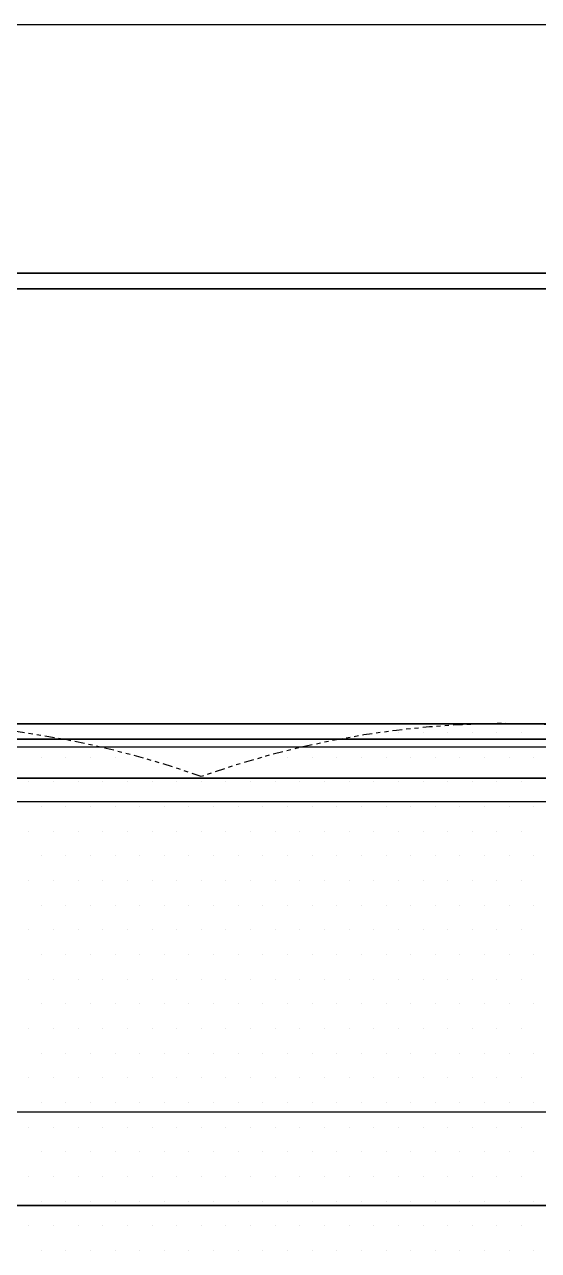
# Model space of a CAD drawing. Extents: x 10 to 414, y 6 to 280.
# Drawn here: x 200.92 to 213.34, y 183.92 to 213.51 of the extents above; entities that cross this region are included whole.
import ezdxf

# ---------------------------------------------------------------- set-up
doc = ezdxf.new("R2010")
doc.units = 0
doc.header["$LTSCALE"] = 5
doc.header["$MEASUREMENT"] = 0
doc.linetypes.add('PHANTOM', pattern=[2.5, 1.25, -0.25, 0.25, -0.25, 0.25, -0.25])
doc.layers.get('0').update_dxf_attribs({"linetype": 'CONTINUOUS'})
for name, color, linetype in [('IURI-1', 12, 'CONTINUOUS'), ('MAN', 3, 'CONTINUOUS'), ('PAVIMENTO', 40, 'CONTINUOUS'), ('QUOTE', 7, 'CONTINUOUS')]:
    doc.layers.add(name, color=color, linetype=linetype)

# ---------------------------------------------------------------- blocks, each defined once
blk = doc.blocks.new('SPF-P16')
at = {"layer": 'IURI-1', "color": 8}
for points in [[(1600, 0), (0, 0), (0, 0, 60), (1600, 0, 60)], [(0, 0, 802.49), (1600, 0, 802.49), (1600, 0, 782.42), (0, 0, 782.42)], [(0, 0, 802.49), (1600, 0, 802.49), (1600, -600, 750), (0, -600, 750)], [(1600, -300), (0, -300), (0, -300, 60), (1600, -300, 60)], [(0, -600, 750), (0, -600, 729.92), (1600, -600, 729.92), (1600, -600, 750)]]:
    blk.add_3dface(points, dxfattribs=at)
at = {"layer": 'IURI-1', "color": 132}
for points in [[(0, 0, 640), (0, 0, 60), (1600, 0, 60), (1600, 0, 640)], [(0, 0, 777.4), (0, 0, 650), (1600, 0, 650), (1600, 0, 777.4)], [(1600, -10, 650), (1600, -10, 640), (10, -10, 640), (10, -10, 650)], [(1600, -290, 650), (1600, -290, 640), (10, -290, 640), (10, -290, 650)], [(0, -300, 640), (0, -300, 60), (1600, -300, 60), (1600, -300, 640)], [(1580, -325, 620), (1580, -305, 620), (20, -305, 620), (20, -325, 620)], [(20, -325, 620), (1580, -325, 620), (1580, -325, 80), (20, -325, 80)], [(1600, -539.85, 650), (1600, -600, 684.84), (0, -600, 684.84), (0, -539.85, 650)], [(1600, -600, 684.84), (1600, -600, 724.9), (0, -600, 724.9), (0, -600, 684.84)]]:
    blk.add_3dface(points, dxfattribs=at)
blk = doc.blocks.new('*X12')
at = {"color": 0}
for p, q in [((127, 603.25), (127, 603.25)), ((142.875, 603.25), (142.875, 603.25)), ((158.75, 603.25), (158.75, 603.25)), ((174.625, 603.25), (174.625, 603.25)), ((190.5, 603.25), (190.5, 603.25)), ((206.375, 603.25), (206.375, 603.25)), ((-103.1875, 587.375), (-103.1875, 587.375)), ((-87.3125, 587.375), (-87.3125, 587.375)), ((-71.4375, 587.375), (-71.4375, 587.375)), ((-55.5625, 587.375), (-55.5625, 587.375)), ((-39.6875, 587.375), (-39.6875, 587.375)), ((39.6875, 587.375), (39.6875, 587.375)), ((55.5625, 587.375), (55.5625, 587.375)), ((71.4375, 587.375), (71.4375, 587.375)), ((87.3125, 587.375), (87.3125, 587.375)), ((103.1875, 587.375), (103.1875, 587.375)), ((119.0625, 587.375), (119.0625, 587.375)), ((134.9375, 587.375), (134.9375, 587.375)), ((150.8125, 587.375), (150.8125, 587.375)), ((166.6875, 587.375), (166.6875, 587.375)), ((182.5625, 587.375), (182.5625, 587.375)), ((198.4375, 587.375), (198.4375, 587.375)), ((214.3125, 587.375), (214.3125, 587.375)), ((-111.125, 571.5), (-111.125, 571.5)), ((-95.25, 571.5), (-95.25, 571.5)), ((-79.375, 571.5), (-79.375, 571.5)), ((-63.5, 571.5), (-63.5, 571.5)), ((-47.625, 571.5), (-47.625, 571.5)), ((-31.75, 571.5), (-31.75, 571.5)), ((-15.875, 571.5), (-15.875, 571.5)), ((0, 571.5), (0, 571.5)), ((15.875, 571.5), (15.875, 571.5)), ((31.75, 571.5), (31.75, 571.5)), ((47.625, 571.5), (47.625, 571.5)), ((63.5, 571.5), (63.5, 571.5)), ((79.375, 571.5), (79.375, 571.5)), ((95.25, 571.5), (95.25, 571.5)), ((111.125, 571.5), (111.125, 571.5)), ((127, 571.5), (127, 571.5)), ((142.875, 571.5), (142.875, 571.5)), ((158.75, 571.5), (158.75, 571.5)), ((174.625, 571.5), (174.625, 571.5)), ((190.5, 571.5), (190.5, 571.5)), ((206.375, 571.5), (206.375, 571.5)), ((-103.1875, 555.625), (-103.1875, 555.625)), ((-87.3125, 555.625), (-87.3125, 555.625)), ((-71.4375, 555.625), (-71.4375, 555.625)), ((-55.5625, 555.625), (-55.5625, 555.625)), ((-39.6875, 555.625), (-39.6875, 555.625)), ((-23.8125, 555.625), (-23.8125, 555.625)), ((-7.9375, 555.625), (-7.9375, 555.625)), ((7.9375, 555.625), (7.9375, 555.625)), ((23.8125, 555.625), (23.8125, 555.625)), ((39.6875, 555.625), (39.6875, 555.625)), ((55.5625, 555.625), (55.5625, 555.625)), ((71.4375, 555.625), (71.4375, 555.625)), ((87.3125, 555.625), (87.3125, 555.625)), ((103.1875, 555.625), (103.1875, 555.625)), ((119.0625, 555.625), (119.0625, 555.625)), ((134.9375, 555.625), (134.9375, 555.625)), ((150.8125, 555.625), (150.8125, 555.625)), ((166.6875, 555.625), (166.6875, 555.625)), ((182.5625, 555.625), (182.5625, 555.625)), ((198.4375, 555.625), (198.4375, 555.625)), ((214.3125, 555.625), (214.3125, 555.625)), ((-111.125, 539.75), (-111.125, 539.75)), ((-95.25, 539.75), (-95.25, 539.75)), ((-79.375, 539.75), (-79.375, 539.75)), ((-63.5, 539.75), (-63.5, 539.75)), ((-47.625, 539.75), (-47.625, 539.75)), ((-31.75, 539.75), (-31.75, 539.75)), ((-15.875, 539.75), (-15.875, 539.75)), ((0, 539.75), (0, 539.75)), ((15.875, 539.75), (15.875, 539.75)), ((31.75, 539.75), (31.75, 539.75)), ((47.625, 539.75), (47.625, 539.75)), ((63.5, 539.75), (63.5, 539.75)), ((79.375, 539.75), (79.375, 539.75)), ((95.25, 539.75), (95.25, 539.75)), ((111.125, 539.75), (111.125, 539.75)), ((127, 539.75), (127, 539.75)), ((142.875, 539.75), (142.875, 539.75)), ((158.75, 539.75), (158.75, 539.75)), ((174.625, 539.75), (174.625, 539.75)), ((190.5, 539.75), (190.5, 539.75)), ((206.375, 539.75), (206.375, 539.75)), ((-103.1875, 523.875), (-103.1875, 523.875)), ((-87.3125, 523.875), (-87.3125, 523.875)), ((-71.4375, 523.875), (-71.4375, 523.875)), ((-55.5625, 523.875), (-55.5625, 523.875)), ((-39.6875, 523.875), (-39.6875, 523.875)), ((-23.8125, 523.875), (-23.8125, 523.875)), ((-7.9375, 523.875), (-7.9375, 523.875)), ((7.9375, 523.875), (7.9375, 523.875)), ((23.8125, 523.875), (23.8125, 523.875)), ((39.6875, 523.875), (39.6875, 523.875)), ((55.5625, 523.875), (55.5625, 523.875)), ((71.4375, 523.875), (71.4375, 523.875)), ((87.3125, 523.875), (87.3125, 523.875)), ((103.1875, 523.875), (103.1875, 523.875)), ((119.0625, 523.875), (119.0625, 523.875)), ((134.9375, 523.875), (134.9375, 523.875)), ((150.8125, 523.875), (150.8125, 523.875)), ((166.6875, 523.875), (166.6875, 523.875)), ((182.5625, 523.875), (182.5625, 523.875)), ((198.4375, 523.875), (198.4375, 523.875)), ((214.3125, 523.875), (214.3125, 523.875)), ((-111.125, 508), (-111.125, 508)), ((-95.25, 508), (-95.25, 508)), ((-79.375, 508), (-79.375, 508)), ((-63.5, 508), (-63.5, 508)), ((-47.625, 508), (-47.625, 508)), ((-31.75, 508), (-31.75, 508)), ((-15.875, 508), (-15.875, 508)), ((0, 508), (0, 508)), ((15.875, 508), (15.875, 508)), ((31.75, 508), (31.75, 508)), ((47.625, 508), (47.625, 508)), ((63.5, 508), (63.5, 508)), ((79.375, 508), (79.375, 508)), ((95.25, 508), (95.25, 508)), ((111.125, 508), (111.125, 508)), ((127, 508), (127, 508)), ((142.875, 508), (142.875, 508)), ((158.75, 508), (158.75, 508)), ((174.625, 508), (174.625, 508)), ((190.5, 508), (190.5, 508)), ((206.375, 508), (206.375, 508)), ((-103.1875, 492.125), (-103.1875, 492.125)), ((-87.3125, 492.125), (-87.3125, 492.125)), ((-71.4375, 492.125), (-71.4375, 492.125)), ((-55.5625, 492.125), (-55.5625, 492.125)), ((-39.6875, 492.125), (-39.6875, 492.125)), ((-23.8125, 492.125), (-23.8125, 492.125)), ((-7.9375, 492.125), (-7.9375, 492.125)), ((7.9375, 492.125), (7.9375, 492.125)), ((23.8125, 492.125), (23.8125, 492.125)), ((39.6875, 492.125), (39.6875, 492.125)), ((55.5625, 492.125), (55.5625, 492.125)), ((71.4375, 492.125), (71.4375, 492.125)), ((87.3125, 492.125), (87.3125, 492.125)), ((103.1875, 492.125), (103.1875, 492.125)), ((119.0625, 492.125), (119.0625, 492.125)), ((134.9375, 492.125), (134.9375, 492.125)), ((150.8125, 492.125), (150.8125, 492.125)), ((166.6875, 492.125), (166.6875, 492.125)), ((182.5625, 492.125), (182.5625, 492.125)), ((198.4375, 492.125), (198.4375, 492.125)), ((214.3125, 492.125), (214.3125, 492.125)), ((-111.125, 476.25), (-111.125, 476.25)), ((-95.25, 476.25), (-95.25, 476.25)), ((-79.375, 476.25), (-79.375, 476.25)), ((-63.5, 476.25), (-63.5, 476.25)), ((-47.625, 476.25), (-47.625, 476.25)), ((-31.75, 476.25), (-31.75, 476.25)), ((-15.875, 476.25), (-15.875, 476.25)), ((0, 476.25), (0, 476.25)), ((15.875, 476.25), (15.875, 476.25)), ((31.75, 476.25), (31.75, 476.25)), ((47.625, 476.25), (47.625, 476.25)), ((63.5, 476.25), (63.5, 476.25)), ((79.375, 476.25), (79.375, 476.25)), ((95.25, 476.25), (95.25, 476.25)), ((111.125, 476.25), (111.125, 476.25)), ((127, 476.25), (127, 476.25)), ((142.875, 476.25), (142.875, 476.25)), ((158.75, 476.25), (158.75, 476.25)), ((174.625, 476.25), (174.625, 476.25)), ((190.5, 476.25), (190.5, 476.25)), ((206.375, 476.25), (206.375, 476.25)), ((-103.1875, 460.375), (-103.1875, 460.375)), ((-87.3125, 460.375), (-87.3125, 460.375)), ((-71.4375, 460.375), (-71.4375, 460.375)), ((-55.5625, 460.375), (-55.5625, 460.375)), ((-39.6875, 460.375), (-39.6875, 460.375)), ((-23.8125, 460.375), (-23.8125, 460.375)), ((-7.9375, 460.375), (-7.9375, 460.375)), ((7.9375, 460.375), (7.9375, 460.375)), ((23.8125, 460.375), (23.8125, 460.375)), ((39.6875, 460.375), (39.6875, 460.375)), ((55.5625, 460.375), (55.5625, 460.375)), ((71.4375, 460.375), (71.4375, 460.375)), ((87.3125, 460.375), (87.3125, 460.375)), ((103.1875, 460.375), (103.1875, 460.375)), ((119.0625, 460.375), (119.0625, 460.375)), ((134.9375, 460.375), (134.9375, 460.375)), ((150.8125, 460.375), (150.8125, 460.375)), ((166.6875, 460.375), (166.6875, 460.375)), ((182.5625, 460.375), (182.5625, 460.375)), ((198.4375, 460.375), (198.4375, 460.375)), ((214.3125, 460.375), (214.3125, 460.375)), ((-111.125, 444.5), (-111.125, 444.5)), ((-95.25, 444.5), (-95.25, 444.5)), ((-79.375, 444.5), (-79.375, 444.5)), ((-63.5, 444.5), (-63.5, 444.5)), ((-47.625, 444.5), (-47.625, 444.5)), ((-31.75, 444.5), (-31.75, 444.5)), ((-15.875, 444.5), (-15.875, 444.5)), ((0, 444.5), (0, 444.5)), ((15.875, 444.5), (15.875, 444.5)), ((31.75, 444.5), (31.75, 444.5)), ((47.625, 444.5), (47.625, 444.5)), ((63.5, 444.5), (63.5, 444.5)), ((79.375, 444.5), (79.375, 444.5)), ((95.25, 444.5), (95.25, 444.5)), ((111.125, 444.5), (111.125, 444.5)), ((127, 444.5), (127, 444.5)), ((142.875, 444.5), (142.875, 444.5)), ((158.75, 444.5), (158.75, 444.5)), ((174.625, 444.5), (174.625, 444.5)), ((190.5, 444.5), (190.5, 444.5)), ((206.375, 444.5), (206.375, 444.5)), ((-103.1875, 428.625), (-103.1875, 428.625)), ((-87.3125, 428.625), (-87.3125, 428.625)), ((-71.4375, 428.625), (-71.4375, 428.625)), ((-55.5625, 428.625), (-55.5625, 428.625)), ((-39.6875, 428.625), (-39.6875, 428.625)), ((-23.8125, 428.625), (-23.8125, 428.625)), ((-7.9375, 428.625), (-7.9375, 428.625)), ((7.9375, 428.625), (7.9375, 428.625)), ((23.8125, 428.625), (23.8125, 428.625)), ((39.6875, 428.625), (39.6875, 428.625)), ((55.5625, 428.625), (55.5625, 428.625)), ((71.4375, 428.625), (71.4375, 428.625)), ((87.3125, 428.625), (87.3125, 428.625)), ((103.1875, 428.625), (103.1875, 428.625)), ((119.0625, 428.625), (119.0625, 428.625)), ((134.9375, 428.625), (134.9375, 428.625)), ((150.8125, 428.625), (150.8125, 428.625)), ((166.6875, 428.625), (166.6875, 428.625)), ((182.5625, 428.625), (182.5625, 428.625)), ((198.4375, 428.625), (198.4375, 428.625)), ((214.3125, 428.625), (214.3125, 428.625)), ((-111.125, 412.75), (-111.125, 412.75)), ((-95.25, 412.75), (-95.25, 412.75)), ((-79.375, 412.75), (-79.375, 412.75)), ((-63.5, 412.75), (-63.5, 412.75)), ((-47.625, 412.75), (-47.625, 412.75)), ((-31.75, 412.75), (-31.75, 412.75)), ((-15.875, 412.75), (-15.875, 412.75)), ((0, 412.75), (0, 412.75)), ((15.875, 412.75), (15.875, 412.75)), ((31.75, 412.75), (31.75, 412.75)), ((47.625, 412.75), (47.625, 412.75)), ((63.5, 412.75), (63.5, 412.75)), ((79.375, 412.75), (79.375, 412.75)), ((95.25, 412.75), (95.25, 412.75)), ((111.125, 412.75), (111.125, 412.75)), ((127, 412.75), (127, 412.75)), ((142.875, 412.75), (142.875, 412.75)), ((158.75, 412.75), (158.75, 412.75)), ((174.625, 412.75), (174.625, 412.75)), ((190.5, 412.75), (190.5, 412.75)), ((206.375, 412.75), (206.375, 412.75)), ((-103.1875, 396.875), (-103.1875, 396.875)), ((-87.3125, 396.875), (-87.3125, 396.875)), ((-71.4375, 396.875), (-71.4375, 396.875)), ((-55.5625, 396.875), (-55.5625, 396.875)), ((-39.6875, 396.875), (-39.6875, 396.875)), ((-23.8125, 396.875), (-23.8125, 396.875)), ((-7.9375, 396.875), (-7.9375, 396.875)), ((7.9375, 396.875), (7.9375, 396.875)), ((23.8125, 396.875), (23.8125, 396.875)), ((39.6875, 396.875), (39.6875, 396.875)), ((55.5625, 396.875), (55.5625, 396.875)), ((71.4375, 396.875), (71.4375, 396.875)), ((87.3125, 396.875), (87.3125, 396.875)), ((103.1875, 396.875), (103.1875, 396.875)), ((119.0625, 396.875), (119.0625, 396.875)), ((134.9375, 396.875), (134.9375, 396.875)), ((150.8125, 396.875), (150.8125, 396.875)), ((166.6875, 396.875), (166.6875, 396.875)), ((182.5625, 396.875), (182.5625, 396.875)), ((198.4375, 396.875), (198.4375, 396.875)), ((214.3125, 396.875), (214.3125, 396.875)), ((-111.125, 381), (-111.125, 381)), ((-95.25, 381), (-95.25, 381)), ((-79.375, 381), (-79.375, 381)), ((-63.5, 381), (-63.5, 381)), ((-47.625, 381), (-47.625, 381)), ((-31.75, 381), (-31.75, 381)), ((-15.875, 381), (-15.875, 381)), ((0, 381), (0, 381)), ((15.875, 381), (15.875, 381)), ((31.75, 381), (31.75, 381)), ((47.625, 381), (47.625, 381)), ((63.5, 381), (63.5, 381)), ((79.375, 381), (79.375, 381)), ((95.25, 381), (95.25, 381)), ((111.125, 381), (111.125, 381)), ((127, 381), (127, 381)), ((142.875, 381), (142.875, 381)), ((158.75, 381), (158.75, 381)), ((174.625, 381), (174.625, 381)), ((190.5, 381), (190.5, 381)), ((206.375, 381), (206.375, 381)), ((-103.1875, 365.125), (-103.1875, 365.125)), ((-87.3125, 365.125), (-87.3125, 365.125)), ((-71.4375, 365.125), (-71.4375, 365.125)), ((-55.5625, 365.125), (-55.5625, 365.125)), ((-39.6875, 365.125), (-39.6875, 365.125)), ((-23.8125, 365.125), (-23.8125, 365.125)), ((-7.9375, 365.125), (-7.9375, 365.125)), ((7.9375, 365.125), (7.9375, 365.125)), ((23.8125, 365.125), (23.8125, 365.125)), ((39.6875, 365.125), (39.6875, 365.125)), ((55.5625, 365.125), (55.5625, 365.125)), ((71.4375, 365.125), (71.4375, 365.125)), ((87.3125, 365.125), (87.3125, 365.125)), ((103.1875, 365.125), (103.1875, 365.125)), ((119.0625, 365.125), (119.0625, 365.125)), ((134.9375, 365.125), (134.9375, 365.125)), ((150.8125, 365.125), (150.8125, 365.125)), ((166.6875, 365.125), (166.6875, 365.125)), ((182.5625, 365.125), (182.5625, 365.125)), ((198.4375, 365.125), (198.4375, 365.125)), ((214.3125, 365.125), (214.3125, 365.125)), ((-111.125, 349.25), (-111.125, 349.25)), ((-95.25, 349.25), (-95.25, 349.25)), ((-79.375, 349.25), (-79.375, 349.25)), ((-63.5, 349.25), (-63.5, 349.25)), ((-47.625, 349.25), (-47.625, 349.25)), ((-31.75, 349.25), (-31.75, 349.25)), ((-15.875, 349.25), (-15.875, 349.25)), ((0, 349.25), (0, 349.25)), ((15.875, 349.25), (15.875, 349.25)), ((31.75, 349.25), (31.75, 349.25)), ((47.625, 349.25), (47.625, 349.25)), ((63.5, 349.25), (63.5, 349.25)), ((79.375, 349.25), (79.375, 349.25)), ((95.25, 349.25), (95.25, 349.25)), ((111.125, 349.25), (111.125, 349.25)), ((127, 349.25), (127, 349.25)), ((142.875, 349.25), (142.875, 349.25)), ((158.75, 349.25), (158.75, 349.25)), ((174.625, 349.25), (174.625, 349.25)), ((190.5, 349.25), (190.5, 349.25)), ((206.375, 349.25), (206.375, 349.25)), ((-103.1875, 333.375), (-103.1875, 333.375)), ((-87.3125, 333.375), (-87.3125, 333.375)), ((-71.4375, 333.375), (-71.4375, 333.375)), ((-55.5625, 333.375), (-55.5625, 333.375)), ((-39.6875, 333.375), (-39.6875, 333.375)), ((-23.8125, 333.375), (-23.8125, 333.375)), ((-7.9375, 333.375), (-7.9375, 333.375)), ((7.9375, 333.375), (7.9375, 333.375)), ((23.8125, 333.375), (23.8125, 333.375)), ((39.6875, 333.375), (39.6875, 333.375)), ((55.5625, 333.375), (55.5625, 333.375)), ((71.4375, 333.375), (71.4375, 333.375)), ((87.3125, 333.375), (87.3125, 333.375)), ((103.1875, 333.375), (103.1875, 333.375)), ((119.0625, 333.375), (119.0625, 333.375)), ((134.9375, 333.375), (134.9375, 333.375)), ((150.8125, 333.375), (150.8125, 333.375)), ((166.6875, 333.375), (166.6875, 333.375)), ((182.5625, 333.375), (182.5625, 333.375)), ((198.4375, 333.375), (198.4375, 333.375)), ((214.3125, 333.375), (214.3125, 333.375)), ((-111.125, 317.5), (-111.125, 317.5)), ((-95.25, 317.5), (-95.25, 317.5)), ((-79.375, 317.5), (-79.375, 317.5)), ((-63.5, 317.5), (-63.5, 317.5)), ((-47.625, 317.5), (-47.625, 317.5)), ((-31.75, 317.5), (-31.75, 317.5)), ((-15.875, 317.5), (-15.875, 317.5)), ((0, 317.5), (0, 317.5)), ((15.875, 317.5), (15.875, 317.5)), ((31.75, 317.5), (31.75, 317.5)), ((47.625, 317.5), (47.625, 317.5)), ((63.5, 317.5), (63.5, 317.5)), ((79.375, 317.5), (79.375, 317.5)), ((95.25, 317.5), (95.25, 317.5)), ((111.125, 317.5), (111.125, 317.5)), ((127, 317.5), (127, 317.5)), ((142.875, 317.5), (142.875, 317.5)), ((158.75, 317.5), (158.75, 317.5)), ((174.625, 317.5), (174.625, 317.5)), ((190.5, 317.5), (190.5, 317.5)), ((206.375, 317.5), (206.375, 317.5)), ((-103.1875, 301.625), (-103.1875, 301.625)), ((-87.3125, 301.625), (-87.3125, 301.625)), ((-71.4375, 301.625), (-71.4375, 301.625)), ((-55.5625, 301.625), (-55.5625, 301.625)), ((-39.6875, 301.625), (-39.6875, 301.625)), ((-23.8125, 301.625), (-23.8125, 301.625)), ((-7.9375, 301.625), (-7.9375, 301.625)), ((7.9375, 301.625), (7.9375, 301.625)), ((23.8125, 301.625), (23.8125, 301.625)), ((39.6875, 301.625), (39.6875, 301.625)), ((55.5625, 301.625), (55.5625, 301.625)), ((71.4375, 301.625), (71.4375, 301.625)), ((87.3125, 301.625), (87.3125, 301.625)), ((103.1875, 301.625), (103.1875, 301.625)), ((119.0625, 301.625), (119.0625, 301.625)), ((134.9375, 301.625), (134.9375, 301.625)), ((150.8125, 301.625), (150.8125, 301.625)), ((166.6875, 301.625), (166.6875, 301.625)), ((182.5625, 301.625), (182.5625, 301.625)), ((198.4375, 301.625), (198.4375, 301.625)), ((214.3125, 301.625), (214.3125, 301.625)), ((-111.125, 285.75), (-111.125, 285.75)), ((-95.25, 285.75), (-95.25, 285.75)), ((-79.375, 285.75), (-79.375, 285.75)), ((-63.5, 285.75), (-63.5, 285.75)), ((-47.625, 285.75), (-47.625, 285.75)), ((-31.75, 285.75), (-31.75, 285.75)), ((-15.875, 285.75), (-15.875, 285.75)), ((0, 285.75), (0, 285.75)), ((15.875, 285.75), (15.875, 285.75)), ((31.75, 285.75), (31.75, 285.75)), ((47.625, 285.75), (47.625, 285.75)), ((63.5, 285.75), (63.5, 285.75)), ((79.375, 285.75), (79.375, 285.75)), ((95.25, 285.75), (95.25, 285.75)), ((111.125, 285.75), (111.125, 285.75)), ((127, 285.75), (127, 285.75)), ((142.875, 285.75), (142.875, 285.75)), ((158.75, 285.75), (158.75, 285.75)), ((174.625, 285.75), (174.625, 285.75)), ((190.5, 285.75), (190.5, 285.75)), ((206.375, 285.75), (206.375, 285.75)), ((-103.1875, 269.875), (-103.1875, 269.875)), ((-87.3125, 269.875), (-87.3125, 269.875)), ((-71.4375, 269.875), (-71.4375, 269.875)), ((-55.5625, 269.875), (-55.5625, 269.875)), ((-39.6875, 269.875), (-39.6875, 269.875)), ((-23.8125, 269.875), (-23.8125, 269.875)), ((-7.9375, 269.875), (-7.9375, 269.875)), ((7.9375, 269.875), (7.9375, 269.875)), ((23.8125, 269.875), (23.8125, 269.875)), ((39.6875, 269.875), (39.6875, 269.875)), ((55.5625, 269.875), (55.5625, 269.875)), ((71.4375, 269.875), (71.4375, 269.875)), ((87.3125, 269.875), (87.3125, 269.875)), ((103.1875, 269.875), (103.1875, 269.875)), ((119.0625, 269.875), (119.0625, 269.875)), ((134.9375, 269.875), (134.9375, 269.875)), ((150.8125, 269.875), (150.8125, 269.875)), ((166.6875, 269.875), (166.6875, 269.875)), ((182.5625, 269.875), (182.5625, 269.875)), ((198.4375, 269.875), (198.4375, 269.875)), ((214.3125, 269.875), (214.3125, 269.875))]:
    blk.add_line(p, q, dxfattribs=at)
blk = doc.blocks.new('MAN-PIA')
at = {"layer": 'MAN', "color": 7, "linetype": 'PHANTOM'}
for centre, start, end in [((-197.76, 17.99, 1100), 70.45064, 94.0454), ((197.76, 17.99, 1100), 43.47647, 109.54936)]:
    blk.add_arc(centre, 590.99, start, end, dxfattribs=at)
at = {"layer": 'MAN', "color": 7}
blk.add_blockref('*X12', (0, 0, 1100), dxfattribs=at)

msp = doc.modelspace()

# ---------------------------------------------------------------- linework, layer by layer
at = {"layer": 'PAVIMENTO'}
for p, q in [((137.034, 213.511), (287.034, 213.511)), ((137.034, 194.761), (287.034, 194.761))]:
    msp.add_line(p, q, dxfattribs=at)

# ---------------------------------------------------------------- block references
at = {"xscale": 0.03750000000000001, "yscale": 0.03750000000000001, "zscale": 0.03750000000000001}
msp.add_blockref('MAN-PIA', (205.193, 173.804), dxfattribs=at)
at = {"layer": 'QUOTE', "xscale": 0.03750000000000001, "yscale": 0.03750000000000001, "zscale": 0.03750000000000001}
msp.add_blockref('SPF-P16', (176.715, 207.511), dxfattribs=at)

doc.saveas('drawing.dxf')
